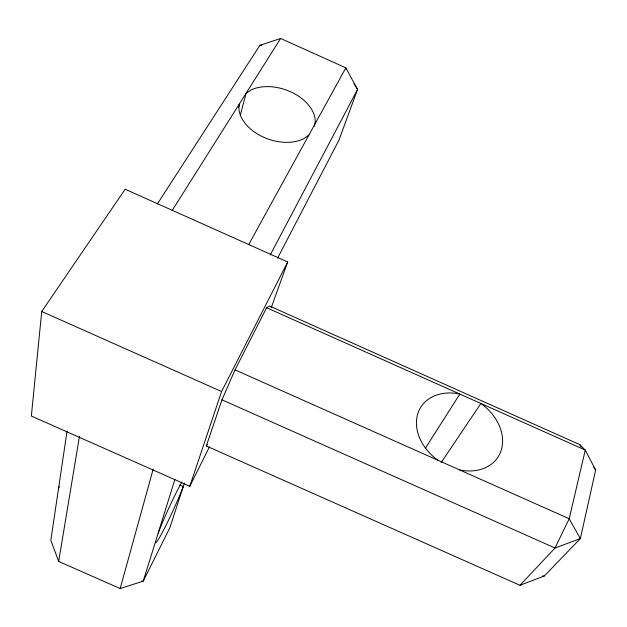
<?xml version="1.0" encoding="UTF-8"?>
<svg xmlns="http://www.w3.org/2000/svg" width="627" height="627" viewBox="0 0 627 627"><rect width="100%" height="100%" fill="white"/><g stroke="black" fill="none" stroke-linecap="round" stroke-linejoin="round"><path stroke-width="0.94" d="M271.193 307.826L287.699 261.976L125.149 189.229L41.727 311.501L31.35 416.038L189.785 486.278L209.449 446.879M67.026 431.305L50.826 540.349L58.687 561.431L120.165 588.557L143.238 581.143L169.823 527.809L184.44 483.017M58.687 561.431L79.472 436.306M595.65 470.101L580.351 538.624L544.267 576.001L519.971 585.297L206.299 445.993L221.974 399.83L235.031 369.875L266.632 307.739L269.532 306.023L579.685 444.582L585.257 450.068L595.65 470.101L593.589 466.809M238.644 107.256L239.632 103.494L238.942 105.908A39.407 26.138 19.2 0 0 261.161 136.051A39.407 26.138 19.2 0 0 303.601 138.802L308.892 135.079M240.392 114.772L246.152 93.149L251.615 89.677A39.407 26.138 19.2 0 1 292.974 92.914A39.407 26.138 19.2 0 1 315.271 122.022L314.119 126.286M120.165 588.557L153.113 469.38M141.365 581.166L143.238 581.143L174.909 479.349M189.785 486.278L221.574 391.538L287.699 261.976M277.573 258.159L338.893 140.291L357.562 89.426L345.845 67.857L280.63 38.443L259.844 45.379L157.424 203.846M270.182 255.071L357.562 89.426L354.043 83.799M248.637 244.687L345.845 67.857L346.104 69.417M172.111 210.625L280.63 38.443M425.365 448.203L459.857 394.077A45.943 35.582 33.3 0 0 417.99 413.185A45.943 35.582 33.3 0 0 437.724 460.14M441.157 462.608L480.885 403.474L585.257 450.068L569.206 518.748L555.02 548.006L519.971 585.297M206.299 445.993L207.412 444.668M259.844 45.379L261.757 45.183M542.331 576.025L544.267 576.001M179.698 485L183.272 486.583A36.601 2.445 -65.4 0 1 165.567 526.202A36.601 2.445 -65.4 0 1 155.488 541.783M41.727 311.501L221.574 391.538M221.974 399.83L555.02 548.006L580.351 538.624L569.206 518.748L235.031 369.875M266.632 307.739L480.885 403.474A45.943 35.582 33.3 0 1 501.185 450.296A45.943 35.582 33.3 0 1 459.771 469.968M579.685 444.582L581.237 447.051M58.436 489.138A36.672 5.768 -64.5 0 1 59.197 486.599M158.145 533.248A36.601 2.445 -65.4 0 1 181.908 481.975"/></g></svg>
